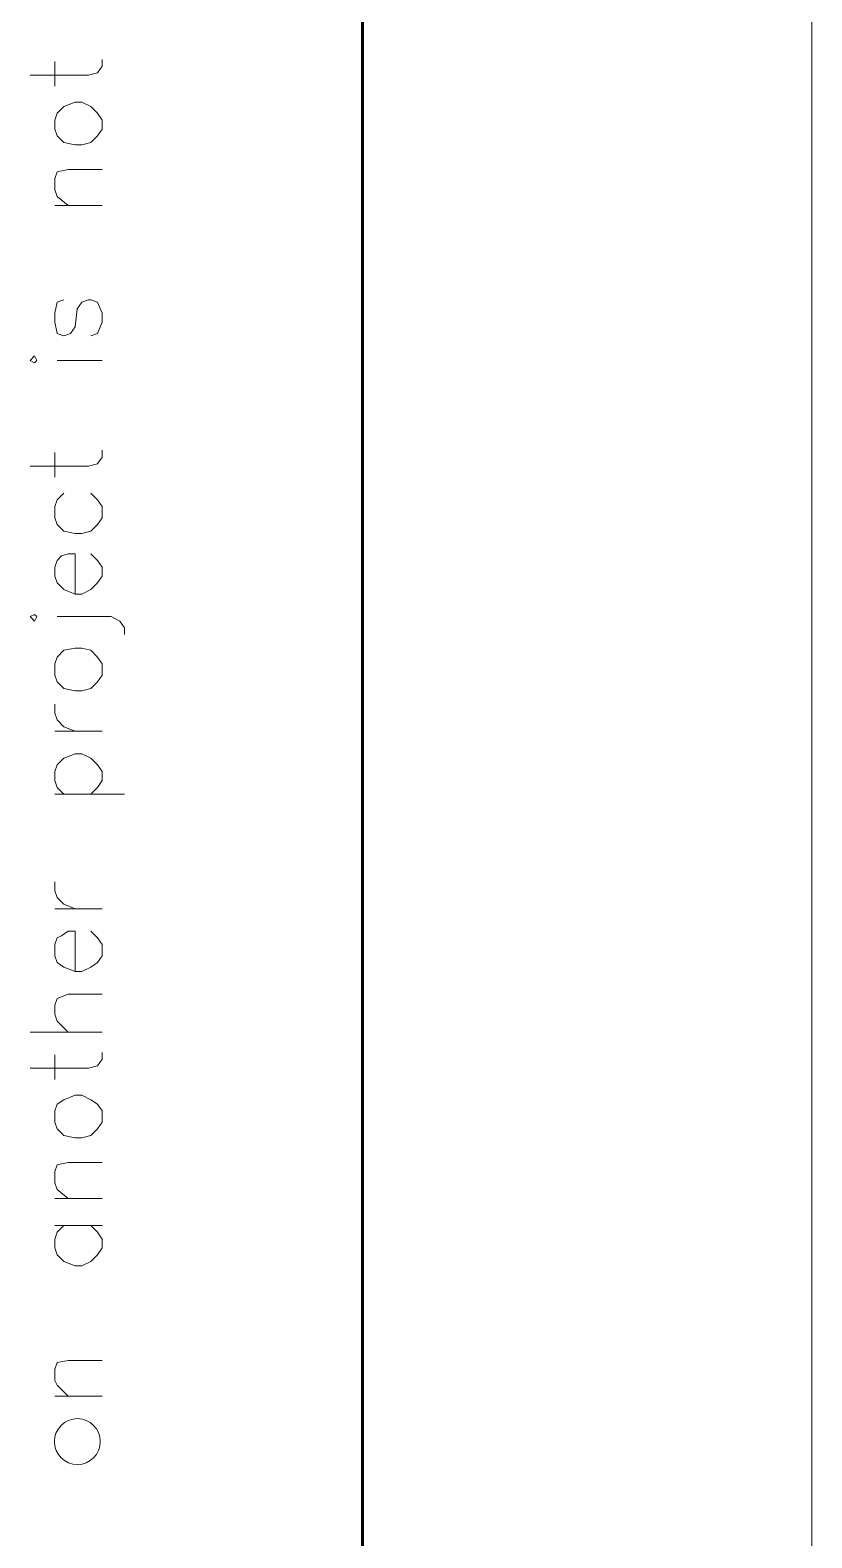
# Model space of a CAD drawing. Header units: inches. Extents: x 5 to 516, y -193 to 129.
# Drawn here: x 490.6 to 494.08, y -155.06 to -148.35 of the extents above; entities that cross this region are included whole.
import ezdxf

# ---------------------------------------------------------------- set-up
doc = ezdxf.new("R2010")
doc.units = ezdxf.units.IN
doc.header["$MEASUREMENT"] = 0
doc.layers.add('PDF10_Geometry', color=7, linetype='Continuous')

msp = doc.modelspace()

# ---------------------------------------------------------------- linework, layer by layer
at = {"layer": 'PDF10_Geometry', "lineweight": 60}
msp.add_lwpolyline([(492.0841351, -99.6385333), (492.0841351, -189.6248788)], dxfattribs=at)
at = {"layer": 'PDF10_Geometry', "lineweight": 13}
for points in [[(494.0840539, -99.6385333), (494.0840539, -189.6248788)], [(490.6041943, -148.5465538), (490.8641838, -148.5465538), (490.9041822, -148.5365542), (490.9241813, -148.5065554), (490.9241813, -148.4765566)], [(490.7141899, -148.5965518), (490.7141899, -148.4865562)], [(490.7741874, -149.1265302), (490.7241895, -149.0865319), (490.7141899, -149.0565331), (490.7141899, -149.0065351), (490.7241895, -148.9765363), (490.7741874, -148.9665367), (490.9241813, -148.9665367)], [(490.7141899, -149.1265302), (490.9241813, -149.1265302)], [(490.7541882, -149.5465132), (490.7241895, -149.5565128), (490.7141899, -149.6065108), (490.7141899, -149.6465091), (490.7241895, -149.6965071), (490.7541882, -149.7065067), (490.784187, -149.6965071), (490.8041862, -149.6665083), (490.8141858, -149.5865116), (490.834185, -149.5565128), (490.8641838, -149.5465132), (490.8741834, -149.5465132), (490.9041822, -149.5565128), (490.9241813, -149.6065108), (490.9241813, -149.6465091), (490.9041822, -149.6965071), (490.8741834, -149.7065067)], [(490.7241895, -149.8165022), (490.9241813, -149.8165022)], [(490.6041943, -150.2864831), (490.8641838, -150.2864831), (490.9041822, -150.2764835), (490.9241813, -150.2464848), (490.9241813, -150.216486)], [(490.7141899, -150.3364811), (490.7141899, -150.2264856)], [(490.7541882, -150.4064783), (490.7241895, -150.436477), (490.7141899, -150.4664758), (490.7141899, -150.5164738), (490.7241895, -150.5464726), (490.7541882, -150.5764714), (490.8041862, -150.586471), (490.834185, -150.586471), (490.8741834, -150.5764714), (490.9041822, -150.5464726), (490.9241813, -150.5164738), (490.9241813, -150.4664758), (490.9041822, -150.436477), (490.8741834, -150.4064783)], [(490.8041862, -150.85646), (490.8041862, -150.6764673), (490.7741874, -150.6764673), (490.7441886, -150.6864669), (490.7241895, -150.7064661), (490.7141899, -150.7364649), (490.7141899, -150.7764632), (490.7241895, -150.806462), (490.7541882, -150.8364608), (490.8041862, -150.85646), (490.834185, -150.85646), (490.8741834, -150.8364608), (490.9041822, -150.806462), (490.9241813, -150.7764632), (490.9241813, -150.7364649), (490.9041822, -150.7064661), (490.8741834, -150.6764673)], [(490.7241895, -150.9564559), (490.9641797, -150.9564559), (491.0041781, -150.9764551), (491.0241773, -151.0064539), (491.0241773, -151.0364527)], [(490.8041862, -151.4664386), (490.7541882, -151.4464394), (490.7241895, -151.4164406), (490.7141899, -151.3864419), (490.7141899, -151.3464435)], [(490.7141899, -151.4664386), (490.9241813, -151.4664386)], [(490.7541882, -151.7464272), (490.7241895, -151.7164285), (490.7141899, -151.6864297), (490.7141899, -151.6464313), (490.7241895, -151.6164325), (490.7541882, -151.5864337), (490.8041862, -151.5664346), (490.834185, -151.5664346), (490.8741834, -151.5864337), (490.9041822, -151.6164325), (490.9241813, -151.6464313), (490.9241813, -151.6864297), (490.9041822, -151.7164285), (490.8741834, -151.7464272)], [(490.7141899, -151.7464272), (491.0241773, -151.7464272)], [(490.8041862, -152.2564031), (490.7541882, -152.236404), (490.7241895, -152.2064052), (490.7141899, -152.1764064), (490.7141899, -152.136408)], [(490.7141899, -152.2564031), (490.9241813, -152.2564031)], [(490.8041862, -152.5363918), (490.8041862, -152.3563991), (490.7741874, -152.3563991), (490.7441886, -152.3763983), (490.7241895, -152.3863979), (490.7141899, -152.4163966), (490.7141899, -152.4663946), (490.7241895, -152.4963934), (490.7541882, -152.5163926), (490.8041862, -152.5363918), (490.834185, -152.5363918), (490.8741834, -152.5163926), (490.9041822, -152.4963934), (490.9241813, -152.4663946), (490.9241813, -152.4163966), (490.9041822, -152.3863979), (490.8741834, -152.3563991)], [(490.7741874, -152.8063842), (490.7241895, -152.7563862), (490.7141899, -152.7263874), (490.7141899, -152.6863891), (490.7241895, -152.6563903), (490.7741874, -152.6363911), (490.9241813, -152.6363911)], [(490.6041943, -152.8063842), (490.9241813, -152.8063842)], [(490.6041943, -152.9663777), (490.8641838, -152.9663777), (490.9041822, -152.9563781), (490.9241813, -152.9263793), (490.9241813, -152.8963805)], [(490.7141899, -153.0163723), (490.7141899, -152.9063767)], [(490.7741874, -153.5463541), (490.7241895, -153.5063558), (490.7141899, -153.476357), (490.7141899, -153.426359), (490.7241895, -153.3963602), (490.7741874, -153.3863606), (490.9241813, -153.3863606)], [(490.7141899, -153.5463541), (490.9241813, -153.5463541)], [(490.7141899, -153.6663493), (490.9241813, -153.6663493)], [(490.7541882, -153.6663493), (490.7241895, -153.6963481), (490.7141899, -153.7263468), (490.7141899, -153.7663452), (490.7241895, -153.796344), (490.7541882, -153.8263428), (490.8041862, -153.846342), (490.834185, -153.846342), (490.8741834, -153.8263428), (490.9041822, -153.796344), (490.9241813, -153.7663452), (490.9241813, -153.7263468), (490.9041822, -153.6963481), (490.8741834, -153.6663493)], [(490.7741874, -154.4263184), (490.7241895, -154.3763204), (490.7141899, -154.3563212), (490.7141899, -154.3063233), (490.7241895, -154.2763245), (490.7741874, -154.2663249), (490.9241813, -154.2663249)], [(490.7141899, -154.4263184), (490.9241813, -154.4263184)]]:
    msp.add_lwpolyline(points, dxfattribs=at)
for points in [[(490.7141899, -148.7865441), (490.7241895, -148.8165428), (490.7541882, -148.8465416), (490.8041862, -148.8565412), (490.834185, -148.8565412), (490.8741834, -148.8465416), (490.9041822, -148.8165428), (490.9241813, -148.7865441), (490.9241813, -148.7465457), (490.9041822, -148.7165469), (490.8741834, -148.6865481), (490.834185, -148.6665489), (490.8041862, -148.6665489), (490.7541882, -148.6865481), (490.7241895, -148.7165469), (490.7141899, -148.7465457)], [(490.6241935, -149.8265018), (490.6341931, -149.8165022), (490.6241935, -149.796503), (490.6041943, -149.8165022)], [(490.6241935, -150.9764551), (490.6341931, -150.9564559), (490.6241935, -150.9464563), (490.6041943, -150.9564559)], [(490.7141899, -151.2164454), (490.7241895, -151.2464442), (490.7541882, -151.2764429), (490.8041862, -151.2864425), (490.834185, -151.2864425), (490.8741834, -151.2764429), (490.9041822, -151.2464442), (490.9241813, -151.2164454), (490.9241813, -151.1664474), (490.9041822, -151.1364486), (490.8741834, -151.1064498), (490.834185, -151.0964502), (490.8041862, -151.0964502), (490.7541882, -151.1064498), (490.7241895, -151.1364486), (490.7141899, -151.1664474)], [(490.7141899, -153.206368), (490.7241895, -153.2363667), (490.7541882, -153.2663655), (490.8041862, -153.2763651), (490.834185, -153.2763651), (490.8741834, -153.2663655), (490.9041822, -153.2363667), (490.9241813, -153.206368), (490.9241813, -153.15637), (490.9041822, -153.1263712), (490.8741834, -153.106372), (490.834185, -153.0863728), (490.8041862, -153.0863728), (490.7541882, -153.106372), (490.7241895, -153.1263712), (490.7141899, -153.15637)]]:
    msp.add_lwpolyline(points, close=True, dxfattribs=at)
msp.add_circle((490.8144799, -154.6277808), 0.1019873, dxfattribs=at)

doc.saveas('drawing.dxf')
